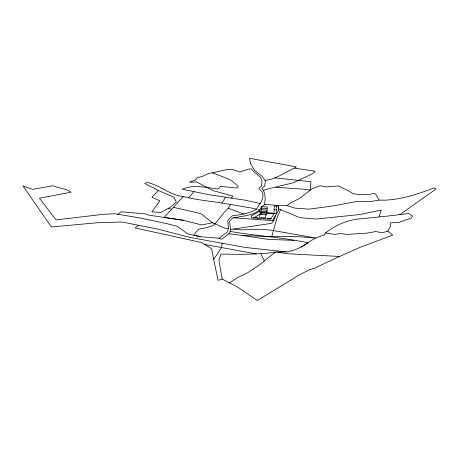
<?xml version="1.0" encoding="UTF-8"?>
<svg xmlns="http://www.w3.org/2000/svg" width="459" height="459" viewBox="0 0 459 459"><rect width="100%" height="100%" fill="white"/><g stroke="black" fill="none" stroke-linecap="round" stroke-linejoin="round"><path stroke-width="0.69" d="M267.517 218.949L267.545 218.484L270.994 218.736M267.913 212.804L267.872 213.389L273.937 213.831M265.795 214.755L265.577 217.95L259.633 217.514L259.897 214.324L266.742 214.823L267.264 207.038L261.464 206.619L259.788 210.004L258.543 209.774L259.553 210.297L254.074 213.366L246.483 215.661L233.631 217.778M260.844 214.393L261.464 206.619L265.589 204.398M257.981 218.254L258.021 217.79L254.263 217.52M265.451 180.255L264.665 186.193L261.888 188.299L262.273 189.355L263.787 190.284L269.261 188.597L293.519 182.745L312.654 173.628L315.063 171.213L294.535 168.097C284.672 172.125 275.859 179.687 264.877 180.33L262.387 176.623L254.372 170.186L250.671 163.628L249.461 158.676L250.499 158.47L296.29 166.852L294.535 168.097M222.225 243.27L221.404 247.803L213.728 259.392L218.036 280.334L222.202 279.061L238.181 287.391L257.258 300.53L297.822 275.83L309.36 269.685L315.786 268.01L318.621 266.254L336.114 258.033L359.988 247.407L392.818 235.054L387.689 231.233L382.422 232.759L375.812 231.554L366.976 233.12L346.488 234.463L340.515 233.516L334.381 234.44L325.523 232.937L323.916 235.14L314.96 238.232L301.385 246.988L294.741 249.88L287.368 251.865L275.888 252.071L268.176 253.138L256.357 253.93L240.143 254.361L220.922 254.074L218.891 260.173L222.202 279.061M275.543 215.42L273.748 220.71L233.063 217.738L229.58 221.198L230.481 229.546L229.724 232.983L221.835 239.191L219.058 238.227L200.331 236.758L187.633 233.826L177.277 226.316L167.747 223.866L140.58 218.054L114.664 213.716L103.424 214.296L56.073 219.901L39.451 198.231L71.059 192.206C65.792 188.167 58.861 188.477 53.129 185.775L32.532 189.355L22.95 185.884L51.351 226.981L97.44 222.741L122.071 222.018L157.89 229.133L190.468 237.515L245.393 247.464L286.232 251.882M228.754 233.746L242.599 235.501L271.705 236.695L277.265 216.929L280.644 209.665L299.916 217.675L316.171 219.052L359.781 214.531L381.377 210.01L379.077 216.763M212.391 172.808L228.1 178.815L231.6 180.622L238.032 186.09L237.842 187.829L234.4 187.863L220.481 186.297L218.409 188.999C206.401 187.823 193.836 183.996 182.252 189.246L209.528 194.805L231.353 198.093L233.046 196.159L212.632 190.479L196.779 182.016L189.338 182.137L195.482 180.083L197.479 177.208C203.067 177.782 207.043 172.773 212.391 172.808L226.648 169.606L232.283 169.337L239.827 171.97L248.256 169.182L251.549 168.878L252.295 170.249L260.672 177.576L261.802 180.536L261.796 183.554L261.297 186.325L259.381 187.611L259.054 188.873L262.1 191.787C265.348 198.781 259.14 203.618 256.57 209.275C249.22 213.401 240.809 214.875 232.512 215.701L227.773 220.148L228.49 228.404L227.056 232.174L219.058 238.227M387.689 231.233L390.643 226.075L390.655 222.816L398.504 222.506L411.298 218.042L412.601 216.155L408.808 213.452C391.275 215.85 373.678 217.577 356.098 219.236C345.025 221.112 334.336 225.937 325.523 232.937M272.462 220.613L278.693 210.113L278.051 205.54L264.286 204.284C265.715 199.797 265.388 194.65 263.403 190.399L263.787 190.284M158.389 190.508L151.963 197.238L159.887 200.864L151.969 211.806L160.925 212.437L170.157 207.307L176.336 202.058L173.806 197.135L158.389 190.508L144.717 183.514L147.356 182.452C160.151 185.241 169.991 195.259 183.239 196.469C195.947 199.981 208.994 200.847 221.927 203.085L225.421 197.215M200.331 236.758L193.767 235.237L196.819 231.187L199.074 229.179L206.366 227.658L212.999 225.598L216.183 222.472L223.872 212.706L228.249 208.214L230.487 204.473L253.58 208.415L256.57 209.275M273.748 220.71L271.527 223.332L230.481 229.546M188.735 197.657L193.973 191.632M228.49 228.404L225.576 228.519L212.528 222.77L201.685 224.973L183.256 220.268L164.19 217.44L183.239 196.469M278.693 210.113L278.051 205.54L287.202 205.661L289.623 203.354L299.325 198.586L312.04 188.775L320.078 185.792L326.131 186.922L338.421 185.952L349.052 191.196L353.338 193.807L358.02 194.398L369.759 194.306L374.67 193.394L375.887 194.553L379.031 200.107L384.682 200.17C401.923 199.493 418.172 193.968 434.139 187.915L436.05 188.982L399.68 214.755M117.762 214.445L121.01 211.771L145.509 213.9L148.716 215.145L183.256 220.268M138.509 225.312L135.107 227.939L201.518 242.541L211.668 248.749L213.728 259.392M275.888 252.071L272.307 254.435L258.704 265.486L247.831 272.646L237.481 277.701L229.402 282.962M301.385 246.988L307.955 242.748C282.21 237.36 255.898 235.828 230.045 231.399M253.534 217.933L263.185 212.46M379.031 200.107L370.935 201.478L355.495 201.708L333.05 205.936L309.01 209.172L294.816 208.111L287.202 205.661M271.705 236.695L294.294 236.408L315.62 238.003L270.925 230.125L259.215 229.259L240.568 229.902L233.671 229.041M275.928 187.22L304.254 189.24L310.307 190.078L310.95 181.695L274.74 177.874M293.88 240.378L267.666 239.323L242.599 235.501M339.746 256.472L286.324 253.684L277.46 252.043M261.343 208.151L267.161 208.575M274.115 209.7L276.444 209.866M261.217 209.694L267.058 210.119M261.096 211.249L266.954 211.674M260.97 212.815L266.851 213.246M231.353 198.093L244.934 200.135L260.276 203.566M256.357 253.93L204.536 244.412M221.927 203.085L230.487 204.473M173.433 207.325L200.835 213.59L212.695 222.902M168.246 208.363L171.626 209.258M228.249 208.214L243.849 214.112M278.584 208.834L280.644 209.665M260.907 253.626L264.281 260.953M276.611 206.189L276.278 213.613L273.925 213.441L274.298 206.022L276.611 206.189M251.515 215.764L251.314 217.773L270.724 219.184L274.275 213.269L259.444 212.19L260.362 210.79L251.515 215.764"/></g></svg>
